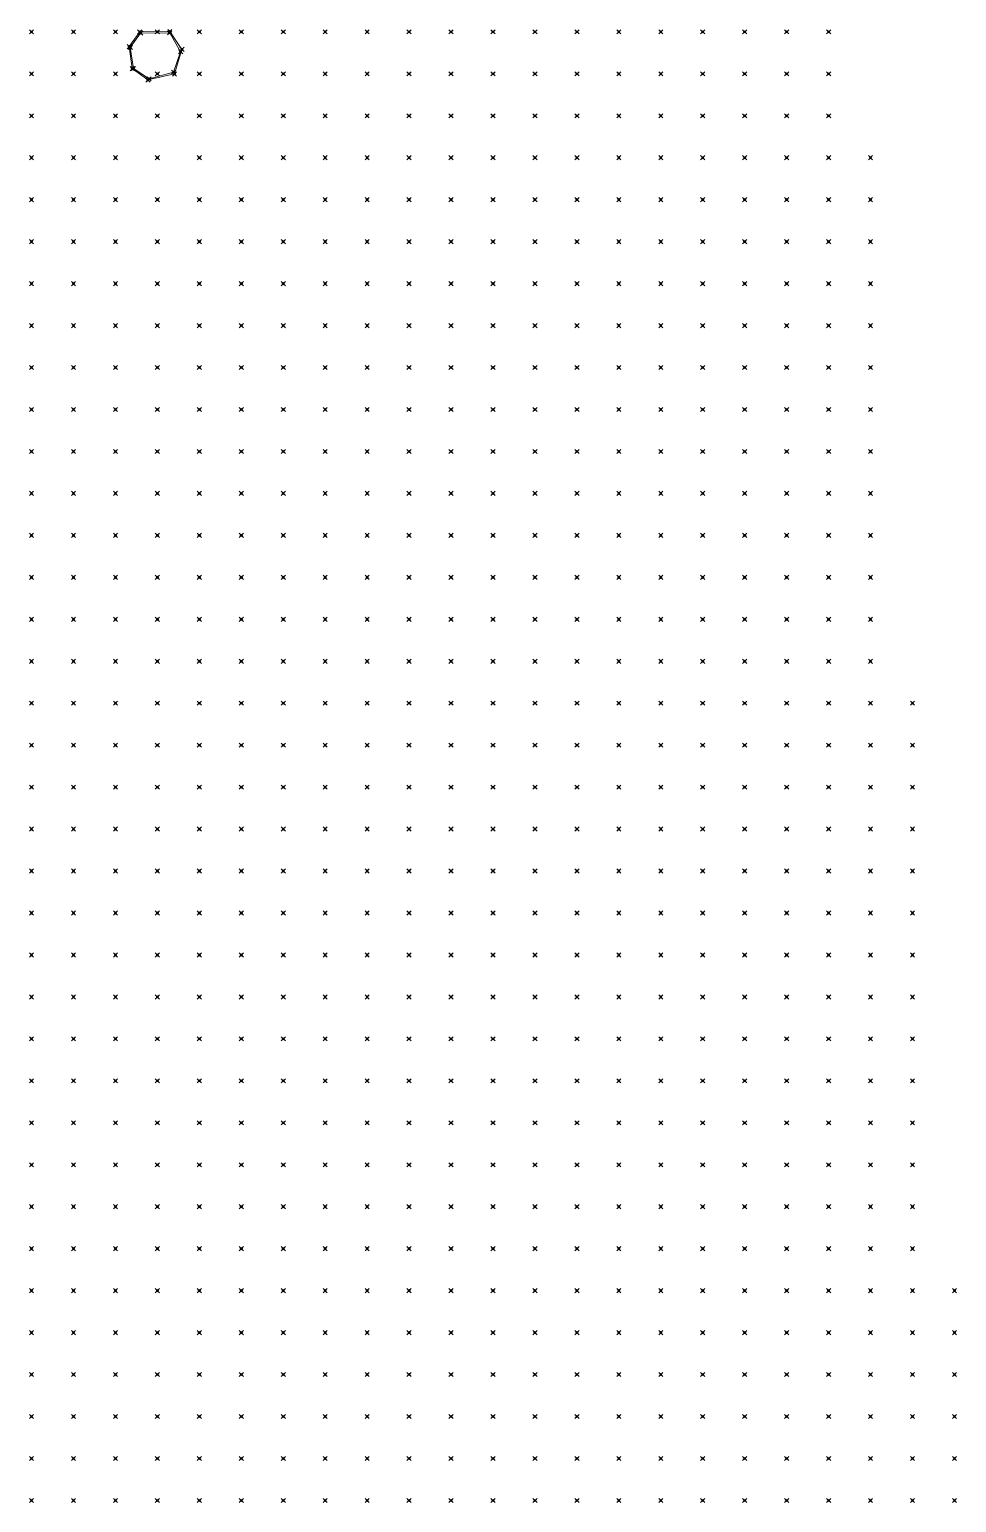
# Model space of a CAD drawing. Header units: metres. Extents: x 441556 to 446409, y 432338 to 461058.
# Drawn here: x 442415.8 to 442482, y 451263.2 to 451368.5 of the extents above; entities that cross this region are included whole.
import ezdxf

# ---------------------------------------------------------------- set-up
doc = ezdxf.new("R2010")
doc.units = ezdxf.units.M
doc.header["$MEASUREMENT"] = 0
doc.header["$PDMODE"] = 35
doc.header["$PDSIZE"] = 0.15
for name, color, linetype, lineweight in [('DTM-BRE-RevN_GRP_REZERVOR', 2, 'Continuous', 0), ('DTM-NOK-RevN_LIDAR_co_lidar', 91, 'Continuous', 0), ('DTM-NOK-RevN_RTK', 32, 'Continuous', 0)]:
    doc.layers.add(name, color=color, linetype=linetype, lineweight=lineweight)

msp = doc.modelspace()

# ---------------------------------------------------------------- linework, layer by layer
at = {"layer": 'DTM-BRE-RevN_GRP_REZERVOR'}
for p, q in [((442422.895, 451367.229, 360.367), (442423.646, 451368.281, 360.304)), ((442422.971, 451367.172, 360.798), (442423.706, 451368.203, 360.729)), ((442423.646, 451368.281, 360.304), (442425.798, 451368.308, 360.263)), ((442423.706, 451368.203, 360.729), (442425.784, 451368.216, 360.737)), ((442425.784, 451368.216, 360.737), (442426.565, 451366.866, 360.757)), ((442425.798, 451368.308, 360.263), (442426.66, 451367.034, 360.423)), ((442423.114, 451365.662, 360.332), (442422.895, 451367.229, 360.367)), ((442423.199, 451365.663, 360.74), (442422.971, 451367.172, 360.798)), ((442426.565, 451366.866, 360.757), (442426.064, 451365.401, 360.752)), ((442426.66, 451367.034, 360.423), (442426.132, 451365.28, 360.358)), ((442424.231, 451364.847, 360.354), (442423.114, 451365.662, 360.332)), ((442424.318, 451364.932, 360.679), (442423.199, 451365.663, 360.74)), ((442426.064, 451365.401, 360.752), (442424.318, 451364.932, 360.679)), ((442426.132, 451365.28, 360.358), (442424.231, 451364.847, 360.354))]:
    msp.add_line(p, q, dxfattribs=at)
at = {"layer": 'DTM-NOK-RevN_LIDAR_co_lidar'}
for p in [(442415.909, 451368.285, 358.119), (442418.909, 451368.285, 359.108), (442421.908, 451368.285, 359.978), (442424.907, 451368.285, 360.236), (442427.907, 451368.285, 359.923), (442430.906, 451368.285, 359.012), (442433.905, 451368.285, 359.071), (442436.905, 451368.285, 360.849), (442439.904, 451368.285, 364.175), (442442.903, 451368.285, 367.866), (442445.903, 451368.285, 371.515), (442448.902, 451368.285, 375.486), (442451.901, 451368.285, 379.059), (442454.901, 451368.285, 382.04), (442457.9, 451368.285, 384.867), (442460.9, 451368.285, 387.882), (442463.899, 451368.285, 391.013), (442466.898, 451368.285, 393.583), (442469.898, 451368.285, 396.358), (442472.897, 451368.285, 399.325), (442415.909, 451365.286, 358.607), (442418.909, 451365.286, 359.494), (442421.908, 451365.286, 360.241), (442424.907, 451365.286, 360.481), (442427.907, 451365.286, 360.072), (442430.906, 451365.286, 359.058), (442433.905, 451365.286, 359.173), (442436.905, 451365.286, 361.307), (442439.904, 451365.286, 365.16), (442442.903, 451365.286, 369.155), (442445.903, 451365.286, 372.53), (442448.902, 451365.286, 375.832), (442451.901, 451365.286, 378.943), (442454.901, 451365.286, 381.838), (442457.9, 451365.286, 384.753), (442460.9, 451365.286, 387.822), (442463.899, 451365.286, 390.886), (442466.898, 451365.286, 393.688), (442469.898, 451365.286, 396.338), (442472.897, 451365.286, 398.884), (442415.909, 451362.287, 358.45), (442418.909, 451362.287, 358.838), (442421.908, 451362.287, 359.417), (442424.907, 451362.287, 359.671), (442427.907, 451362.287, 359.26), (442430.906, 451362.287, 358.74), (442433.905, 451362.287, 359.185), (442436.905, 451362.287, 361.493), (442439.904, 451362.287, 365.16), (442442.903, 451362.287, 368.843), (442445.903, 451362.287, 372.1), (442448.902, 451362.287, 375.277), (442451.901, 451362.287, 378.459), (442454.901, 451362.287, 381.551), (442457.9, 451362.287, 384.471), (442460.9, 451362.287, 387.347), (442463.899, 451362.287, 390.122), (442466.898, 451362.287, 393.154), (442469.898, 451362.287, 395.588), (442472.897, 451362.287, 398.181), (442415.909, 451359.287, 358.318), (442418.909, 451359.287, 358.176), (442421.908, 451359.287, 358.422), (442424.907, 451359.287, 358.614), (442427.907, 451359.287, 358.429), (442430.906, 451359.287, 358.53), (442433.905, 451359.287, 359.374), (442436.905, 451359.287, 361.539), (442439.904, 451359.287, 364.661), (442442.903, 451359.287, 368.101), (442445.903, 451359.287, 371.625), (442448.902, 451359.287, 374.973), (442451.901, 451359.287, 378.171), (442454.901, 451359.287, 381.351), (442457.9, 451359.287, 384.141), (442460.9, 451359.287, 386.802), (442463.899, 451359.287, 389.278), (442466.898, 451359.287, 392.009), (442469.898, 451359.287, 394.442), (442472.897, 451359.287, 397.076), (442475.896, 451359.287, 399.993), (442415.909, 451356.288, 358.289), (442418.909, 451356.288, 358.048), (442421.908, 451356.288, 358.078), (442424.907, 451356.288, 358.154), (442427.907, 451356.288, 358.193), (442430.906, 451356.288, 358.63), (442433.905, 451356.288, 359.812), (442436.905, 451356.288, 361.953), (442439.904, 451356.288, 364.738), (442442.903, 451356.288, 368.081), (442445.903, 451356.288, 371.671), (442448.902, 451356.288, 374.941), (442451.901, 451356.288, 378.012), (442454.901, 451356.288, 380.924), (442457.9, 451356.288, 383.548), (442460.9, 451356.288, 385.913), (442463.899, 451356.288, 388.173), (442466.898, 451356.288, 390.55), (442469.898, 451356.288, 393.159), (442472.897, 451356.288, 395.814), (442475.896, 451356.288, 398.895), (442415.909, 451353.289, 358.078), (442418.909, 451353.289, 357.985), (442421.908, 451353.289, 358.073), (442424.907, 451353.289, 358.116), (442427.907, 451353.289, 358.175), (442430.906, 451353.289, 358.769), (442433.905, 451353.289, 360.291), (442436.905, 451353.289, 362.595), (442439.904, 451353.289, 365.264), (442442.903, 451353.289, 368.274), (442445.903, 451353.289, 371.465), (442448.902, 451353.289, 374.488), (442451.901, 451353.289, 377.356), (442454.901, 451353.289, 380.086), (442457.9, 451353.289, 382.769), (442460.9, 451353.289, 385.075), (442463.899, 451353.289, 387.079), (442466.898, 451353.289, 389.484), (442469.898, 451353.289, 392.41), (442472.897, 451353.289, 395.254), (442475.896, 451353.289, 398.006), (442415.909, 451350.289, 358.079), (442418.909, 451350.289, 357.967), (442421.908, 451350.289, 358.068), (442424.907, 451350.289, 358.101), (442427.907, 451350.289, 358.195), (442430.906, 451350.289, 358.912), (442433.905, 451350.289, 360.637), (442436.905, 451350.289, 363.035), (442439.904, 451350.289, 365.669), (442442.903, 451350.289, 368.294), (442445.903, 451350.289, 370.96), (442448.902, 451350.289, 373.701), (442451.901, 451350.289, 376.443), (442454.901, 451350.289, 379.3), (442457.9, 451350.289, 382.046), (442460.9, 451350.289, 384.673), (442463.899, 451350.289, 386.603), (442466.898, 451350.289, 389.098), (442469.898, 451350.289, 392.156), (442472.897, 451350.289, 394.998), (442475.896, 451350.289, 397.415), (442415.909, 451347.29, 358.152), (442418.909, 451347.29, 358.017), (442421.908, 451347.29, 358.032), (442424.907, 451347.29, 358.067), (442427.907, 451347.29, 358.276), (442430.906, 451347.29, 358.985), (442433.905, 451347.29, 360.688), (442436.905, 451347.29, 363.156), (442439.904, 451347.29, 365.83), (442442.903, 451347.29, 368.485), (442445.903, 451347.29, 371.176), (442448.902, 451347.29, 373.829), (442451.901, 451347.29, 376.518), (442454.901, 451347.29, 379.397), (442457.9, 451347.29, 381.951), (442460.9, 451347.29, 384.679), (442463.899, 451347.29, 386.849), (442466.898, 451347.29, 389.145), (442469.898, 451347.29, 391.789), (442472.897, 451347.29, 394.472), (442475.896, 451347.29, 396.854), (442415.909, 451344.291, 358.105), (442418.909, 451344.291, 358.029), (442421.908, 451344.291, 358.035), (442424.907, 451344.291, 358.088), (442427.907, 451344.291, 358.327), (442430.906, 451344.291, 358.964), (442433.905, 451344.291, 360.788), (442436.905, 451344.291, 363.354), (442439.904, 451344.291, 366.045), (442442.903, 451344.291, 368.845), (442445.903, 451344.291, 371.79), (442448.902, 451344.291, 374.688), (442451.901, 451344.291, 377.383), (442454.901, 451344.291, 380.063), (442457.9, 451344.291, 382.792), (442460.9, 451344.291, 385.391), (442463.899, 451344.291, 387.502), (442466.898, 451344.291, 389.59), (442469.898, 451344.291, 391.86), (442472.897, 451344.291, 394.423), (442475.896, 451344.291, 396.99), (442415.909, 451341.291, 358.076), (442418.909, 451341.291, 358.002), (442421.908, 451341.291, 358.028), (442424.907, 451341.291, 358.026), (442427.907, 451341.291, 358.22), (442430.906, 451341.291, 359.062), (442433.905, 451341.291, 361.137), (442436.905, 451341.291, 363.885), (442439.904, 451341.291, 366.738), (442442.903, 451341.291, 369.653), (442445.903, 451341.291, 372.725), (442448.902, 451341.291, 375.705), (442451.901, 451341.291, 378.219), (442454.901, 451341.291, 380.672), (442457.9, 451341.291, 383.411), (442460.9, 451341.291, 386.176), (442463.899, 451341.291, 388.519), (442466.898, 451341.291, 390.964), (442469.898, 451341.291, 393.045), (442472.897, 451341.291, 395.546), (442475.896, 451341.291, 398.673), (442415.909, 451338.292, 358.097), (442418.909, 451338.292, 358.043), (442421.908, 451338.292, 358.027), (442424.907, 451338.292, 358.019), (442427.907, 451338.292, 358.184), (442430.906, 451338.292, 359.058), (442433.905, 451338.292, 361.525), (442436.905, 451338.292, 364.864), (442439.904, 451338.292, 368.207), (442442.903, 451338.292, 371.311), (442445.903, 451338.292, 374.061), (442448.902, 451338.292, 376.624), (442451.901, 451338.292, 379.192), (442454.901, 451338.292, 381.641), (442457.9, 451338.292, 384.199), (442460.9, 451338.292, 387.073), (442463.899, 451338.292, 390.283), (442466.898, 451338.292, 393.242), (442469.898, 451338.292, 395.364), (442472.897, 451338.292, 397.537), (442475.896, 451338.292, 401.665), (442415.909, 451335.293, 358.154), (442418.909, 451335.293, 358.066), (442421.908, 451335.293, 358.022), (442424.907, 451335.293, 358.032), (442427.907, 451335.293, 358.175), (442430.906, 451335.293, 359.323), (442433.905, 451335.293, 362.28), (442436.905, 451335.293, 366.252), (442439.904, 451335.293, 369.87), (442442.903, 451335.293, 372.783), (442445.903, 451335.293, 375.291), (442448.902, 451335.293, 377.677), (442451.901, 451335.293, 380.146), (442454.901, 451335.293, 382.627), (442457.9, 451335.293, 385.308), (442460.9, 451335.293, 388.683), (442463.899, 451335.293, 392.17), (442466.898, 451335.293, 395.3), (442469.898, 451335.293, 397.5), (442472.897, 451335.293, 400.346), (442475.896, 451335.293, 405.254), (442415.909, 451332.293, 358.115), (442418.909, 451332.293, 358.094), (442421.908, 451332.293, 358.087), (442424.907, 451332.293, 358.048), (442427.907, 451332.293, 358.249), (442430.906, 451332.293, 359.547), (442433.905, 451332.293, 362.496), (442436.905, 451332.293, 366.883), (442439.904, 451332.293, 370.75), (442442.903, 451332.293, 373.49), (442445.903, 451332.293, 376.042), (442448.902, 451332.293, 378.567), (442451.901, 451332.293, 381.092), (442454.901, 451332.293, 383.797), (442457.9, 451332.293, 386.698), (442460.9, 451332.293, 390.627), (442463.899, 451332.293, 395.114), (442466.898, 451332.293, 398.34), (442469.898, 451332.293, 400.549), (442472.897, 451332.293, 403.24), (442475.896, 451332.293, 407.534), (442415.909, 451329.294, 358.175), (442418.909, 451329.294, 358.141), (442421.908, 451329.294, 358.154), (442424.907, 451329.294, 358.076), (442427.907, 451329.294, 358.321), (442430.906, 451329.294, 359.799), (442433.905, 451329.294, 363.697), (442436.905, 451329.294, 367.922), (442439.904, 451329.294, 371.165), (442442.903, 451329.294, 374.08), (442445.903, 451329.294, 376.837), (442448.902, 451329.294, 379.375), (442451.901, 451329.294, 381.951), (442454.901, 451329.294, 384.892), (442457.9, 451329.294, 389.044), (442460.9, 451329.294, 394.04), (442463.899, 451329.294, 399.105), (442466.898, 451329.294, 402.111), (442469.898, 451329.294, 403.776), (442472.897, 451329.294, 405.944), (442475.896, 451329.294, 408.691), (442415.909, 451326.295, 358.324), (442418.909, 451326.295, 358.144), (442421.908, 451326.295, 358.072), (442424.907, 451326.295, 358.099), (442427.907, 451326.295, 358.401), (442430.906, 451326.295, 360.177), (442433.905, 451326.295, 364.264), (442436.905, 451326.295, 368.386), (442439.904, 451326.295, 371.603), (442442.903, 451326.295, 374.601), (442445.903, 451326.295, 377.517), (442448.902, 451326.295, 380.211), (442451.901, 451326.295, 382.832), (442454.901, 451326.295, 385.912), (442457.9, 451326.295, 390.626), (442460.9, 451326.295, 397.776), (442463.899, 451326.295, 400.379), (442466.898, 451326.295, 403.299), (442469.898, 451326.295, 405.465), (442472.897, 451326.295, 407.568), (442475.896, 451326.295, 409.553), (442415.909, 451323.295, 358.746), (442418.909, 451323.295, 358.348), (442421.908, 451323.295, 358.123), (442424.907, 451323.295, 358.171), (442427.907, 451323.295, 358.486), (442430.906, 451323.295, 360.628), (442433.905, 451323.295, 365.07), (442436.905, 451323.295, 369.112), (442439.904, 451323.295, 372.232), (442442.903, 451323.295, 375.419), (442445.903, 451323.295, 378.506), (442448.902, 451323.295, 381.277), (442451.901, 451323.295, 384.005), (442454.901, 451323.295, 387.039), (442457.9, 451323.295, 391.13), (442460.9, 451323.295, 396.565), (442463.899, 451323.295, 399.342), (442466.898, 451323.295, 401.935), (442469.898, 451323.295, 404.487), (442472.897, 451323.295, 407.128), (442475.896, 451323.295, 409.664), (442415.909, 451320.296, 358.864), (442418.909, 451320.296, 358.351), (442421.908, 451320.296, 358.188), (442424.907, 451320.296, 358.207), (442427.907, 451320.296, 358.641), (442430.906, 451320.296, 360.721), (442433.905, 451320.296, 364.836), (442436.905, 451320.296, 369.196), (442439.904, 451320.296, 372.565), (442442.903, 451320.296, 375.994), (442445.903, 451320.296, 379.569), (442448.902, 451320.296, 382.216), (442451.901, 451320.296, 384.788), (442454.901, 451320.296, 388.267), (442457.9, 451320.296, 391.946), (442460.9, 451320.296, 395.375), (442463.899, 451320.296, 398.15), (442466.898, 451320.296, 400.559), (442469.898, 451320.296, 403.323), (442472.897, 451320.296, 405.615), (442475.896, 451320.296, 408.302), (442478.896, 451320.296, 411.188), (442415.909, 451317.297, 358.539), (442418.909, 451317.297, 358.419), (442421.908, 451317.297, 358.526), (442424.907, 451317.297, 358.338), (442427.907, 451317.297, 358.699), (442430.906, 451317.297, 361.004), (442433.905, 451317.297, 365.784), (442436.905, 451317.297, 370.257), (442439.904, 451317.297, 373.914), (442442.903, 451317.297, 377.549), (442445.903, 451317.297, 380.656), (442448.902, 451317.297, 383.241), (442451.901, 451317.297, 386.128), (442454.901, 451317.297, 389.392), (442457.9, 451317.297, 392.161), (442460.9, 451317.297, 394.745), (442463.899, 451317.297, 397.395), (442466.898, 451317.297, 399.6), (442469.898, 451317.297, 402.033), (442472.897, 451317.297, 404.437), (442475.896, 451317.297, 406.574), (442478.896, 451317.297, 408.744), (442415.909, 451314.297, 358.435), (442418.909, 451314.297, 358.448), (442421.908, 451314.297, 358.659), (442424.907, 451314.297, 358.454), (442427.907, 451314.297, 359.016), (442430.906, 451314.297, 361.961), (442433.905, 451314.297, 367.162), (442436.905, 451314.297, 371.501), (442439.904, 451314.297, 374.723), (442442.903, 451314.297, 377.893), (442445.903, 451314.297, 380.938), (442448.902, 451314.297, 383.842), (442451.901, 451314.297, 386.538), (442454.901, 451314.297, 389.111), (442457.9, 451314.297, 391.604), (442460.9, 451314.297, 393.931), (442463.899, 451314.297, 396.225), (442466.898, 451314.297, 398.548), (442469.898, 451314.297, 400.878), (442472.897, 451314.297, 403.34), (442475.896, 451314.297, 405.546), (442478.896, 451314.297, 407.832), (442415.909, 451311.298, 358.429), (442418.909, 451311.298, 358.408), (442421.908, 451311.298, 358.464), (442424.907, 451311.298, 358.339), (442427.907, 451311.298, 359.137), (442430.906, 451311.298, 362.38), (442433.905, 451311.298, 367.099), (442436.905, 451311.298, 371.141), (442439.904, 451311.298, 374.401), (442442.903, 451311.298, 377.675), (442445.903, 451311.298, 380.899), (442448.902, 451311.298, 383.7), (442451.901, 451311.298, 386.13), (442454.901, 451311.298, 388.507), (442457.9, 451311.298, 390.831), (442460.9, 451311.298, 393.079), (442463.899, 451311.298, 395.121), (442466.898, 451311.298, 397.352), (442469.898, 451311.298, 399.804), (442472.897, 451311.298, 402.376), (442475.896, 451311.298, 404.804), (442478.896, 451311.298, 407.203), (442415.909, 451308.299, 358.323), (442418.909, 451308.299, 358.216), (442421.908, 451308.299, 358.258), (442424.907, 451308.299, 358.259), (442427.907, 451308.299, 359.383), (442430.906, 451308.299, 362.491), (442433.905, 451308.299, 366.26), (442436.905, 451308.299, 369.976), (442439.904, 451308.299, 373.805), (442442.903, 451308.299, 377.235), (442445.903, 451308.299, 380.007), (442448.902, 451308.299, 382.59), (442451.901, 451308.299, 385.156), (442454.901, 451308.299, 387.685), (442457.9, 451308.299, 389.937), (442460.9, 451308.299, 392.046), (442463.899, 451308.299, 394.161), (442466.898, 451308.299, 396.409), (442469.898, 451308.299, 398.672), (442472.897, 451308.299, 401.455), (442475.896, 451308.299, 403.93), (442478.896, 451308.299, 406.061), (442415.909, 451305.299, 358.357), (442418.909, 451305.299, 358.268), (442421.908, 451305.299, 358.27), (442424.907, 451305.299, 358.301), (442427.907, 451305.299, 359.767), (442430.906, 451305.299, 362.356), (442433.905, 451305.299, 365.351), (442436.905, 451305.299, 368.745), (442439.904, 451305.299, 372.817), (442442.903, 451305.299, 376.279), (442445.903, 451305.299, 378.716), (442448.902, 451305.299, 381.321), (442451.901, 451305.299, 384.099), (442454.901, 451305.299, 386.717), (442457.9, 451305.299, 389.03), (442460.9, 451305.299, 391.242), (442463.899, 451305.299, 393.467), (442466.898, 451305.299, 395.636), (442469.898, 451305.299, 398.043), (442472.897, 451305.299, 400.549), (442475.896, 451305.299, 403.044), (442478.896, 451305.299, 405.483), (442415.909, 451302.3, 358.426), (442418.909, 451302.3, 358.512), (442421.908, 451302.3, 358.33), (442424.907, 451302.3, 358.323), (442427.907, 451302.3, 359.479), (442430.906, 451302.3, 361.809), (442433.905, 451302.3, 364.722), (442436.905, 451302.3, 367.854), (442439.904, 451302.3, 371.56), (442442.903, 451302.3, 375.005), (442445.903, 451302.3, 377.849), (442448.902, 451302.3, 380.739), (442451.901, 451302.3, 383.394), (442454.901, 451302.3, 385.884), (442457.9, 451302.3, 388.155), (442460.9, 451302.3, 390.585), (442463.899, 451302.3, 392.934), (442466.898, 451302.3, 395.174), (442469.898, 451302.3, 397.641), (442472.897, 451302.3, 400.167), (442475.896, 451302.3, 402.777), (442478.896, 451302.3, 405.348), (442415.909, 451299.301, 358.37), (442418.909, 451299.301, 358.395), (442421.908, 451299.301, 358.263), (442424.907, 451299.301, 358.333), (442427.907, 451299.301, 359.156), (442430.906, 451299.301, 361.237), (442433.905, 451299.301, 364.241), (442436.905, 451299.301, 367.448), (442439.904, 451299.301, 371.003), (442442.903, 451299.301, 374.534), (442445.903, 451299.301, 377.57), (442448.902, 451299.301, 380.413), (442451.901, 451299.301, 383.06), (442454.901, 451299.301, 385.439), (442457.9, 451299.301, 387.757), (442460.9, 451299.301, 390.166), (442463.899, 451299.301, 392.489), (442466.898, 451299.301, 394.986), (442469.898, 451299.301, 397.402), (442472.897, 451299.301, 399.944), (442475.896, 451299.301, 402.761), (442478.896, 451299.301, 405.421), (442415.909, 451296.301, 358.317), (442418.909, 451296.301, 358.268), (442421.908, 451296.301, 358.206), (442424.907, 451296.301, 358.309), (442427.907, 451296.301, 359.15), (442430.906, 451296.301, 361.191), (442433.905, 451296.301, 364.448), (442436.905, 451296.301, 367.841), (442439.904, 451296.301, 371.289), (442442.903, 451296.301, 374.633), (442445.903, 451296.301, 377.427), (442448.902, 451296.301, 380.069), (442451.901, 451296.301, 382.743), (442454.901, 451296.301, 385.194), (442457.9, 451296.301, 387.657), (442460.9, 451296.301, 390.197), (442463.899, 451296.301, 392.418), (442466.898, 451296.301, 394.929), (442469.898, 451296.301, 397.472), (442472.897, 451296.301, 399.89), (442475.896, 451296.301, 402.908), (442478.896, 451296.301, 405.805), (442415.909, 451293.302, 358.406), (442418.909, 451293.302, 358.343), (442421.908, 451293.302, 358.227), (442424.907, 451293.302, 358.334), (442427.907, 451293.302, 359.108), (442430.906, 451293.302, 361.413), (442433.905, 451293.302, 364.765), (442436.905, 451293.302, 368.299), (442439.904, 451293.302, 371.575), (442442.903, 451293.302, 374.454), (442445.903, 451293.302, 377.087), (442448.902, 451293.302, 379.713), (442451.901, 451293.302, 382.344), (442454.901, 451293.302, 384.878), (442457.9, 451293.302, 387.384), (442460.9, 451293.302, 390.172), (442463.899, 451293.302, 392.515), (442466.898, 451293.302, 394.92), (442469.898, 451293.302, 397.605), (442472.897, 451293.302, 400.243), (442475.896, 451293.302, 403.123), (442478.896, 451293.302, 406.024), (442415.909, 451290.303, 358.584), (442418.909, 451290.303, 358.487), (442421.908, 451290.303, 358.31), (442424.907, 451290.303, 358.399), (442427.907, 451290.303, 359.074), (442430.906, 451290.303, 361.392), (442433.905, 451290.303, 364.58), (442436.905, 451290.303, 368.161), (442439.904, 451290.303, 371.313), (442442.903, 451290.303, 373.97), (442445.903, 451290.303, 376.7), (442448.902, 451290.303, 379.425), (442451.901, 451290.303, 382.101), (442454.901, 451290.303, 384.71), (442457.9, 451290.303, 387.276), (442460.9, 451290.303, 390.008), (442463.899, 451290.303, 392.496), (442466.898, 451290.303, 395.027), (442469.898, 451290.303, 397.612), (442472.897, 451290.303, 400.508), (442475.896, 451290.303, 403.191), (442478.896, 451290.303, 405.955), (442415.909, 451287.303, 358.69), (442418.909, 451287.303, 358.585), (442421.908, 451287.303, 358.383), (442424.907, 451287.303, 358.384), (442427.907, 451287.303, 359.193), (442430.906, 451287.303, 361.398), (442433.905, 451287.303, 364.653), (442436.905, 451287.303, 368.092), (442439.904, 451287.303, 371.026), (442442.903, 451287.303, 373.76), (442445.903, 451287.303, 376.51), (442448.902, 451287.303, 379.162), (442451.901, 451287.303, 381.956), (442454.901, 451287.303, 384.681), (442457.9, 451287.303, 387.321), (442460.9, 451287.303, 389.947), (442463.899, 451287.303, 392.476), (442466.898, 451287.303, 395.149), (442469.898, 451287.303, 397.678), (442472.897, 451287.303, 400.481), (442475.896, 451287.303, 403.074), (442478.896, 451287.303, 405.837), (442415.909, 451284.304, 358.65), (442418.909, 451284.304, 358.564), (442421.908, 451284.304, 358.355), (442424.907, 451284.304, 358.336), (442427.907, 451284.304, 359.153), (442430.906, 451284.304, 361.854), (442433.905, 451284.304, 365.425), (442436.905, 451284.304, 368.538), (442439.904, 451284.304, 371.161), (442442.903, 451284.304, 373.813), (442445.903, 451284.304, 376.405), (442448.902, 451284.304, 378.969), (442451.901, 451284.304, 381.832), (442454.901, 451284.304, 384.576), (442457.9, 451284.304, 387.247), (442460.9, 451284.304, 389.955), (442463.899, 451284.304, 392.552), (442466.898, 451284.304, 395.157), (442469.898, 451284.304, 397.908), (442472.897, 451284.304, 400.648), (442475.896, 451284.304, 403.204), (442478.896, 451284.304, 405.899), (442415.909, 451281.305, 358.555), (442418.909, 451281.305, 358.494), (442421.908, 451281.305, 358.292), (442424.907, 451281.305, 358.337), (442427.907, 451281.305, 359.304), (442430.906, 451281.305, 362.798), (442433.905, 451281.305, 366.376), (442436.905, 451281.305, 369.066), (442439.904, 451281.305, 371.441), (442442.903, 451281.305, 373.86), (442445.903, 451281.305, 376.43), (442448.902, 451281.305, 379.157), (442451.901, 451281.305, 381.975), (442454.901, 451281.305, 384.675), (442457.9, 451281.305, 387.474), (442460.9, 451281.305, 390.169), (442463.899, 451281.305, 392.772), (442466.898, 451281.305, 395.331), (442469.898, 451281.305, 398.212), (442472.897, 451281.305, 401.007), (442475.896, 451281.305, 403.808), (442478.896, 451281.305, 406.297), (442415.909, 451278.305, 358.475), (442418.909, 451278.305, 358.378), (442421.908, 451278.305, 358.265), (442424.907, 451278.305, 358.41), (442427.907, 451278.305, 360.228), (442430.906, 451278.305, 363.937), (442433.905, 451278.305, 367.068), (442436.905, 451278.305, 369.497), (442439.904, 451278.305, 371.875), (442442.903, 451278.305, 374.31), (442445.903, 451278.305, 376.876), (442448.902, 451278.305, 379.518), (442451.901, 451278.305, 382.219), (442454.901, 451278.305, 384.965), (442457.9, 451278.305, 387.776), (442460.9, 451278.305, 390.461), (442463.899, 451278.305, 393.108), (442466.898, 451278.305, 395.705), (442469.898, 451278.305, 398.503), (442472.897, 451278.305, 401.221), (442475.896, 451278.305, 404.041), (442478.896, 451278.305, 406.501), (442481.895, 451278.305, 409.322), (442415.909, 451275.306, 358.439), (442418.909, 451275.306, 358.441), (442421.908, 451275.306, 358.374), (442424.907, 451275.306, 358.572), (442427.907, 451275.306, 360.468), (442430.906, 451275.306, 364.005), (442433.905, 451275.306, 367.174), (442436.905, 451275.306, 369.662), (442439.904, 451275.306, 372.112), (442442.903, 451275.306, 374.596), (442445.903, 451275.306, 377.115), (442448.902, 451275.306, 379.734), (442451.901, 451275.306, 382.426), (442454.901, 451275.306, 385.25), (442457.9, 451275.306, 388.032), (442460.9, 451275.306, 390.777), (442463.899, 451275.306, 393.414), (442466.898, 451275.306, 396.062), (442469.898, 451275.306, 398.787), (442472.897, 451275.306, 401.414), (442475.896, 451275.306, 404.175), (442478.896, 451275.306, 406.759), (442481.895, 451275.306, 409.534), (442415.909, 451272.306, 358.583), (442418.909, 451272.306, 358.581), (442421.908, 451272.306, 358.569), (442424.907, 451272.306, 358.608), (442427.907, 451272.306, 359.998), (442430.906, 451272.306, 363.298), (442433.905, 451272.306, 366.784), (442436.905, 451272.306, 369.618), (442439.904, 451272.306, 372.148), (442442.903, 451272.306, 374.651), (442445.903, 451272.306, 377.084), (442448.902, 451272.306, 379.674), (442451.901, 451272.306, 382.641), (442454.901, 451272.306, 385.482), (442457.9, 451272.306, 388.161), (442460.9, 451272.306, 390.981), (442463.899, 451272.306, 393.895), (442466.898, 451272.306, 396.841), (442469.898, 451272.306, 399.33), (442472.897, 451272.306, 401.945), (442475.896, 451272.306, 404.547), (442478.896, 451272.306, 407.009), (442481.895, 451272.306, 409.427), (442415.909, 451269.307, 358.533), (442418.909, 451269.307, 358.74), (442421.908, 451269.307, 358.892), (442424.907, 451269.307, 358.749), (442427.907, 451269.307, 359.736), (442430.906, 451269.307, 362.821), (442433.905, 451269.307, 366.411), (442436.905, 451269.307, 369.453), (442439.904, 451269.307, 372.141), (442442.903, 451269.307, 374.657), (442445.903, 451269.307, 377.176), (442448.902, 451269.307, 379.813), (442451.901, 451269.307, 382.455), (442454.901, 451269.307, 385.242), (442457.9, 451269.307, 388.198), (442460.9, 451269.307, 391.286), (442463.899, 451269.307, 394.255), (442466.898, 451269.307, 397.059), (442469.898, 451269.307, 399.227), (442472.897, 451269.307, 401.834), (442475.896, 451269.307, 404.197), (442478.896, 451269.307, 406.809), (442481.895, 451269.307, 409.522), (442415.909, 451266.308, 358.554), (442418.909, 451266.308, 358.8), (442421.908, 451266.308, 359.086), (442424.907, 451266.308, 358.837), (442427.907, 451266.308, 359.565), (442430.906, 451266.308, 362.7), (442433.905, 451266.308, 366.452), (442436.905, 451266.308, 369.445), (442439.904, 451266.308, 372.069), (442442.903, 451266.308, 374.693), (442445.903, 451266.308, 377.292), (442448.902, 451266.308, 379.902), (442451.901, 451266.308, 382.554), (442454.901, 451266.308, 385.239), (442457.9, 451266.308, 388.048), (442460.9, 451266.308, 391.526), (442463.899, 451266.308, 393.848), (442466.898, 451266.308, 396.147), (442469.898, 451266.308, 398.489), (442472.897, 451266.308, 400.756), (442475.896, 451266.308, 403.485), (442478.896, 451266.308, 406.8), (442481.895, 451266.308, 409.633), (442415.909, 451263.308, 358.704), (442418.909, 451263.308, 358.72), (442421.908, 451263.308, 358.886), (442424.907, 451263.308, 358.789), (442427.907, 451263.308, 359.441), (442430.906, 451263.308, 361.463), (442433.905, 451263.308, 364.901), (442436.905, 451263.308, 368.403), (442439.904, 451263.308, 371.495), (442442.903, 451263.308, 374.403), (442445.903, 451263.308, 377.213), (442448.902, 451263.308, 379.958), (442451.901, 451263.308, 382.437), (442454.901, 451263.308, 384.842), (442457.9, 451263.308, 387.528), (442460.9, 451263.308, 390.083), (442463.899, 451263.308, 392.596), (442466.898, 451263.308, 395.194), (442469.898, 451263.308, 397.824), (442472.897, 451263.308, 401.188), (442475.896, 451263.308, 404.208), (442478.896, 451263.308, 407.452), (442481.895, 451263.308, 410.184)]:
    msp.add_point(p, dxfattribs=at)
at = {"layer": 'DTM-NOK-RevN_RTK'}
for p in [(442425.798, 451368.308, 360.263), (442423.646, 451368.281, 360.304), (442423.706, 451368.203, 360.729), (442425.784, 451368.216, 360.737), (442422.895, 451367.229, 360.367), (442422.971, 451367.172, 360.798), (442426.565, 451366.866, 360.757), (442426.66, 451367.034, 360.423), (442423.114, 451365.662, 360.332), (442423.199, 451365.663, 360.74), (442426.064, 451365.401, 360.752), (442426.132, 451365.28, 360.358), (442424.231, 451364.847, 360.354), (442424.318, 451364.932, 360.679)]:
    msp.add_point(p, dxfattribs=at)

doc.saveas('drawing.dxf')
